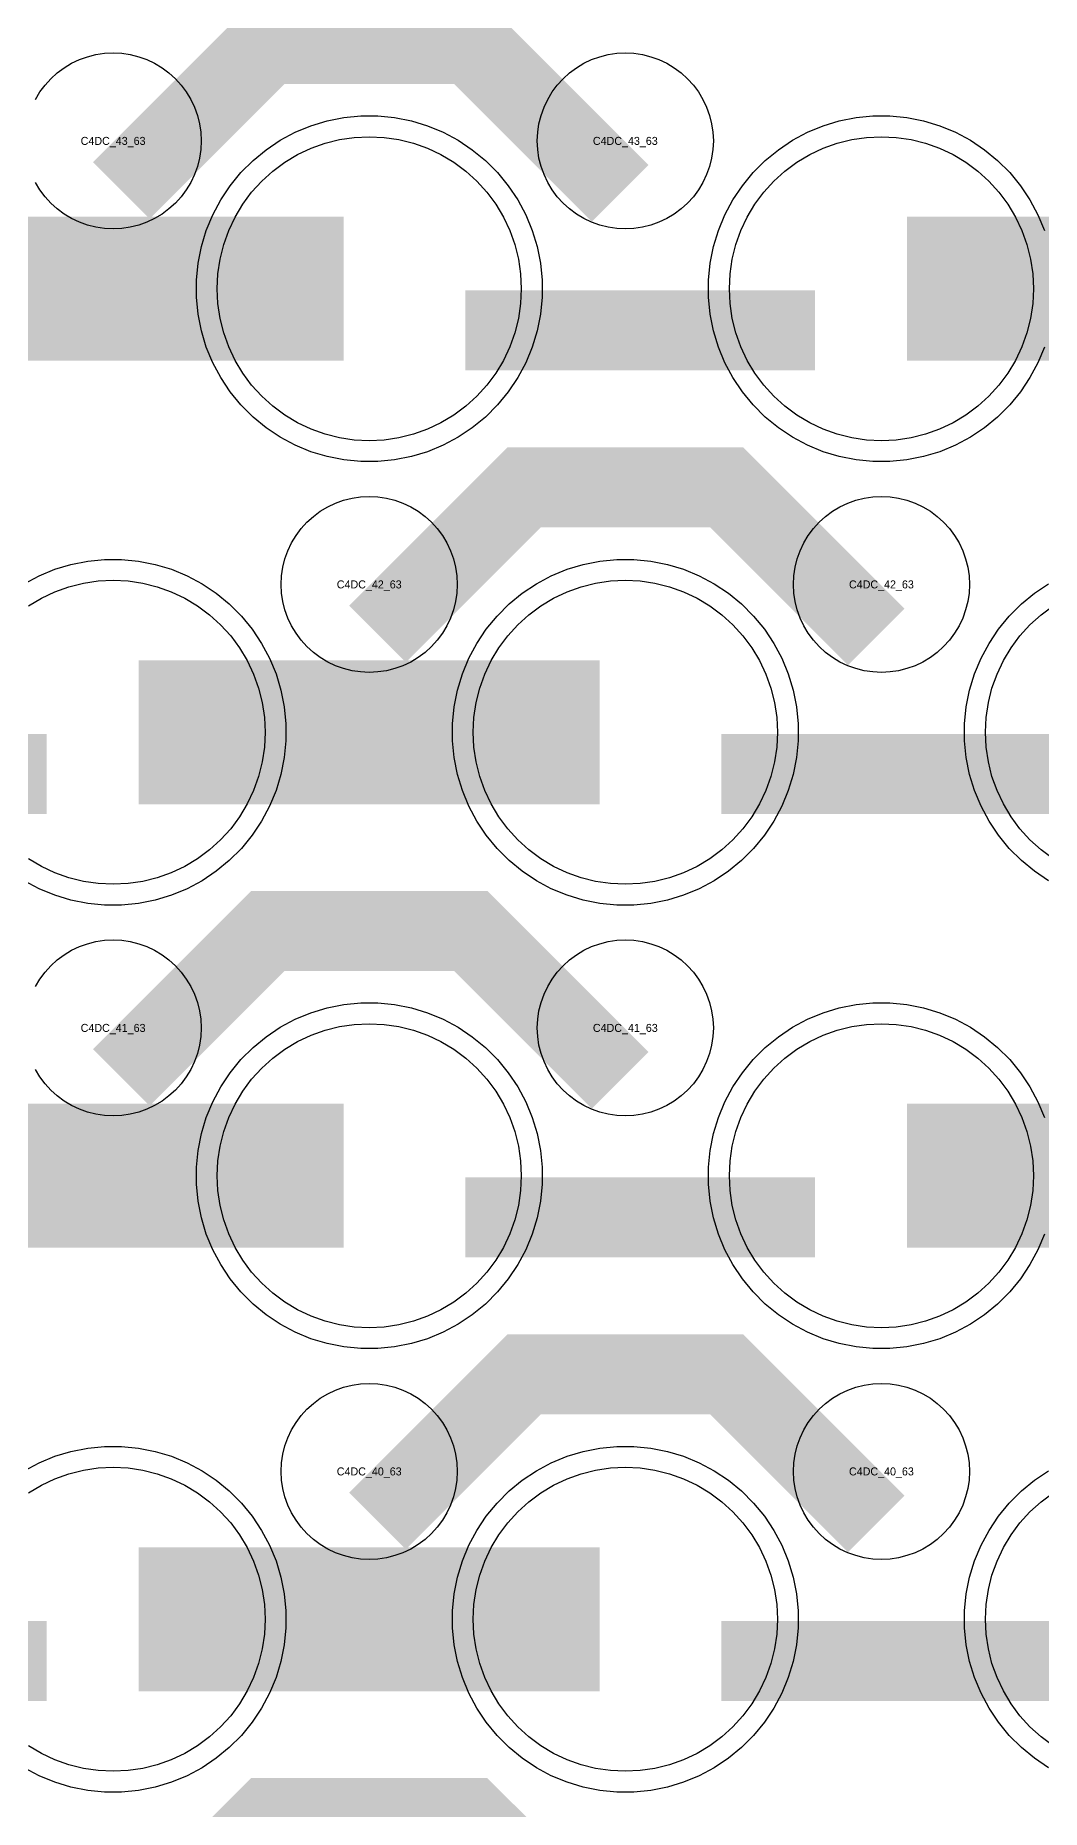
# Model space of a CAD drawing. Extents: x -11880 to 11880, y -14992 to 14992.
# Drawn here: x 8136 to 8450, y -9356 to -8802 of the extents above; entities that cross this region are included whole.
import ezdxf
from ezdxf.enums import TextEntityAlignment as Align

# ---------------------------------------------------------------- set-up
doc = ezdxf.new("R2010")
doc.units = 0
doc.header["$MEASUREMENT"] = 0
for name, color, linetype in [('GDS_775_DT_237', 138, 'CONTINUOUS'), ('RDL1_FS', 34, 'CONTINUOUS'), ('RDL_BS', 160, 'CONTINUOUS')]:
    doc.layers.add(name, color=color, linetype=linetype)

msp = doc.modelspace()

# ---------------------------------------------------------------- linework, layer by layer
at = {"layer": 'RDL1_FS'}
for points in [[(8240, -8928.819), (8235.343, -8928.59), (8230.732, -8927.906), (8226.209, -8926.774), (8221.819, -8925.202), (8217.605, -8923.21), (8213.605, -8920.812), (8209.86, -8918.034), (8206.406, -8914.904), (8203.276, -8911.45), (8200.498, -8907.705), (8198.1, -8903.705), (8196.108, -8899.491), (8194.536, -8895.101), (8193.404, -8890.578), (8192.72, -8885.967), (8192.491, -8881.31), (8192.72, -8876.653), (8193.404, -8872.042), (8194.536, -8867.519), (8196.108, -8863.129), (8198.1, -8858.915), (8200.498, -8854.915), (8203.276, -8851.17), (8206.406, -8847.716), (8209.86, -8844.586), (8213.605, -8841.808), (8217.605, -8839.41), (8221.819, -8837.418), (8226.209, -8835.846), (8230.732, -8834.714), (8235.343, -8834.03), (8240, -8833.801), (8244.657, -8834.03), (8249.268, -8834.714), (8253.791, -8835.846), (8258.181, -8837.418), (8262.395, -8839.41), (8266.395, -8841.808), (8270.14, -8844.586), (8273.594, -8847.716), (8276.724, -8851.17), (8279.502, -8854.915), (8281.9, -8858.915), (8283.892, -8863.129), (8285.464, -8867.519), (8286.596, -8872.042), (8287.28, -8876.653), (8287.509, -8881.31), (8287.28, -8885.967), (8286.596, -8890.578), (8285.464, -8895.101), (8283.892, -8899.491), (8281.9, -8903.705), (8279.502, -8907.705), (8276.724, -8911.45), (8273.594, -8914.904), (8270.14, -8918.034), (8266.395, -8920.812), (8262.395, -8923.21), (8258.181, -8925.202), (8253.791, -8926.774), (8249.268, -8927.906), (8244.657, -8928.59)], [(8400, -8928.819), (8395.343, -8928.59), (8390.732, -8927.906), (8386.209, -8926.774), (8381.819, -8925.202), (8377.605, -8923.21), (8373.605, -8920.812), (8369.86, -8918.034), (8366.406, -8914.904), (8363.276, -8911.45), (8360.498, -8907.705), (8358.1, -8903.705), (8356.108, -8899.491), (8354.536, -8895.101), (8353.404, -8890.578), (8352.72, -8885.967), (8352.491, -8881.31), (8352.72, -8876.653), (8353.404, -8872.042), (8354.536, -8867.519), (8356.108, -8863.129), (8358.1, -8858.915), (8360.498, -8854.915), (8363.276, -8851.17), (8366.406, -8847.716), (8369.86, -8844.586), (8373.605, -8841.808), (8377.605, -8839.41), (8381.819, -8837.418), (8386.209, -8835.846), (8390.732, -8834.714), (8395.343, -8834.03), (8400, -8833.801), (8404.657, -8834.03), (8409.268, -8834.714), (8413.791, -8835.846), (8418.181, -8837.418), (8422.395, -8839.41), (8426.395, -8841.808), (8430.14, -8844.586), (8433.594, -8847.716), (8436.724, -8851.17), (8439.502, -8854.915), (8441.9, -8858.915), (8443.892, -8863.129), (8445.464, -8867.519), (8446.596, -8872.042), (8447.28, -8876.653), (8447.509, -8881.31), (8447.28, -8885.967), (8446.596, -8890.578), (8445.464, -8895.101), (8443.892, -8899.491), (8441.9, -8903.705), (8439.502, -8907.705), (8436.724, -8911.45), (8433.594, -8914.904), (8430.14, -8918.034), (8426.395, -8920.812), (8422.395, -8923.21), (8418.181, -8925.202), (8413.791, -8926.774), (8409.268, -8927.906), (8404.657, -8928.59)], [(8320, -9344.509), (8315.343, -9344.28), (8310.732, -9343.596), (8306.209, -9342.464), (8301.819, -9340.892), (8297.605, -9338.9), (8293.605, -9336.502), (8289.86, -9333.724), (8286.406, -9330.594), (8283.276, -9327.14), (8280.498, -9323.395), (8278.1, -9319.395), (8276.108, -9315.181), (8274.536, -9310.791), (8273.404, -9306.268), (8272.72, -9301.657), (8272.491, -9297), (8272.72, -9292.343), (8273.404, -9287.732), (8274.536, -9283.209), (8276.108, -9278.819), (8278.1, -9274.605), (8280.498, -9270.605), (8283.276, -9266.86), (8286.406, -9263.406), (8289.86, -9260.276), (8293.605, -9257.498), (8297.605, -9255.1), (8301.819, -9253.108), (8306.209, -9251.536), (8310.732, -9250.404), (8315.343, -9249.72), (8320, -9249.491), (8324.657, -9249.72), (8329.268, -9250.404), (8333.791, -9251.536), (8338.181, -9253.108), (8342.395, -9255.1), (8346.395, -9257.498), (8350.14, -9260.276), (8353.594, -9263.406), (8356.724, -9266.86), (8359.502, -9270.605), (8361.9, -9274.605), (8363.892, -9278.819), (8365.464, -9283.209), (8366.596, -9287.732), (8367.28, -9292.343), (8367.509, -9297), (8367.28, -9301.657), (8366.596, -9306.268), (8365.464, -9310.791), (8363.892, -9315.181), (8361.9, -9319.395), (8359.502, -9323.395), (8356.724, -9327.14), (8353.594, -9330.594), (8350.14, -9333.724), (8346.395, -9336.502), (8342.395, -9338.9), (8338.181, -9340.892), (8333.791, -9342.464), (8329.268, -9343.596), (8324.657, -9344.28)]]:
    msp.add_lwpolyline(points, close=True, dxfattribs=at)
for points in [[(8088.002, -8881.31, 45, 45, 0), (8160.002, -8881.31, 45, 45, 0)], [(8160.002, -8881.31, 45, 45, 0), (8232.002, -8881.31, 45, 45, 0)], [(8408.002, -8881.31, 45, 45, 0), (8480.002, -8881.31, 45, 45, 0)], [(8168.002, -9297, 45, 45, 0), (8240.002, -9297, 45, 45, 0)], [(8240.002, -9297, 45, 45, 0), (8312.002, -9297, 45, 45, 0)]]:
    msp.add_lwpolyline(points, format="xyseb", dxfattribs=at)
at = {"layer": 'RDL1_FS', "color": 241, "true_color": 0xf7abae}
for points in [[(8133.605, -8980.373), (8137.605, -8977.975), (8141.819, -8975.983), (8146.209, -8974.411), (8150.732, -8973.279), (8155.343, -8972.595), (8160, -8972.366), (8164.657, -8972.595), (8169.268, -8973.279), (8173.791, -8974.411), (8178.181, -8975.983), (8182.395, -8977.975), (8186.395, -8980.373), (8190.14, -8983.151), (8193.594, -8986.281), (8196.724, -8989.735), (8199.502, -8993.48), (8201.9, -8997.48), (8203.892, -9001.694), (8205.464, -9006.084), (8206.596, -9010.607), (8207.28, -9015.218), (8207.509, -9019.875), (8207.28, -9024.532), (8206.596, -9029.143), (8205.464, -9033.666), (8203.892, -9038.056), (8201.9, -9042.27), (8199.502, -9046.27), (8196.724, -9050.015), (8193.594, -9053.469), (8190.14, -9056.599), (8186.395, -9059.377), (8182.395, -9061.775), (8178.181, -9063.767), (8173.791, -9065.339), (8169.268, -9066.471), (8164.657, -9067.155), (8160, -9067.384), (8155.343, -9067.155), (8150.732, -9066.471), (8146.209, -9065.339), (8141.819, -9063.767), (8137.605, -9061.775), (8133.605, -9059.377)], [(8453.605, -9059.377), (8449.86, -9056.599), (8446.406, -9053.469), (8443.276, -9050.015), (8440.498, -9046.27), (8438.1, -9042.27), (8436.108, -9038.056), (8434.536, -9033.666), (8433.404, -9029.143), (8432.72, -9024.532), (8432.491, -9019.875), (8432.72, -9015.218), (8433.404, -9010.607), (8434.536, -9006.084), (8436.108, -9001.694), (8438.1, -8997.48), (8440.498, -8993.48), (8443.276, -8989.735), (8446.406, -8986.281), (8449.86, -8983.151), (8453.605, -8980.373)]]:
    msp.add_lwpolyline(points, dxfattribs=at)
for points in [[(8320, -9067.384), (8315.343, -9067.155), (8310.732, -9066.471), (8306.209, -9065.339), (8301.819, -9063.767), (8297.605, -9061.775), (8293.605, -9059.377), (8289.86, -9056.599), (8286.406, -9053.469), (8283.276, -9050.015), (8280.498, -9046.27), (8278.1, -9042.27), (8276.108, -9038.056), (8274.536, -9033.666), (8273.404, -9029.143), (8272.72, -9024.532), (8272.491, -9019.875), (8272.72, -9015.218), (8273.404, -9010.607), (8274.536, -9006.084), (8276.108, -9001.694), (8278.1, -8997.48), (8280.498, -8993.48), (8283.276, -8989.735), (8286.406, -8986.281), (8289.86, -8983.151), (8293.605, -8980.373), (8297.605, -8977.975), (8301.819, -8975.983), (8306.209, -8974.411), (8310.732, -8973.279), (8315.343, -8972.595), (8320, -8972.366), (8324.657, -8972.595), (8329.268, -8973.279), (8333.791, -8974.411), (8338.181, -8975.983), (8342.395, -8977.975), (8346.395, -8980.373), (8350.14, -8983.151), (8353.594, -8986.281), (8356.724, -8989.735), (8359.502, -8993.48), (8361.9, -8997.48), (8363.892, -9001.694), (8365.464, -9006.084), (8366.596, -9010.607), (8367.28, -9015.218), (8367.509, -9019.875), (8367.28, -9024.532), (8366.596, -9029.143), (8365.464, -9033.666), (8363.892, -9038.056), (8361.9, -9042.27), (8359.502, -9046.27), (8356.724, -9050.015), (8353.594, -9053.469), (8350.14, -9056.599), (8346.395, -9059.377), (8342.395, -9061.775), (8338.181, -9063.767), (8333.791, -9065.339), (8329.268, -9066.471), (8324.657, -9067.155)], [(8240, -9205.944), (8235.343, -9205.715), (8230.732, -9205.031), (8226.209, -9203.899), (8221.819, -9202.327), (8217.605, -9200.335), (8213.605, -9197.937), (8209.86, -9195.159), (8206.406, -9192.029), (8203.276, -9188.575), (8200.498, -9184.83), (8198.1, -9180.83), (8196.108, -9176.616), (8194.536, -9172.226), (8193.404, -9167.703), (8192.72, -9163.092), (8192.491, -9158.435), (8192.72, -9153.778), (8193.404, -9149.167), (8194.536, -9144.644), (8196.108, -9140.254), (8198.1, -9136.04), (8200.498, -9132.04), (8203.276, -9128.295), (8206.406, -9124.841), (8209.86, -9121.711), (8213.605, -9118.933), (8217.605, -9116.535), (8221.819, -9114.543), (8226.209, -9112.971), (8230.732, -9111.839), (8235.343, -9111.155), (8240, -9110.926), (8244.657, -9111.155), (8249.268, -9111.839), (8253.791, -9112.971), (8258.181, -9114.543), (8262.395, -9116.535), (8266.395, -9118.933), (8270.14, -9121.711), (8273.594, -9124.841), (8276.724, -9128.295), (8279.502, -9132.04), (8281.9, -9136.04), (8283.892, -9140.254), (8285.464, -9144.644), (8286.596, -9149.167), (8287.28, -9153.778), (8287.509, -9158.435), (8287.28, -9163.092), (8286.596, -9167.703), (8285.464, -9172.226), (8283.892, -9176.616), (8281.9, -9180.83), (8279.502, -9184.83), (8276.724, -9188.575), (8273.594, -9192.029), (8270.14, -9195.159), (8266.395, -9197.937), (8262.395, -9200.335), (8258.181, -9202.327), (8253.791, -9203.899), (8249.268, -9205.031), (8244.657, -9205.715)], [(8400, -9205.944), (8395.343, -9205.715), (8390.732, -9205.031), (8386.209, -9203.899), (8381.819, -9202.327), (8377.605, -9200.335), (8373.605, -9197.937), (8369.86, -9195.159), (8366.406, -9192.029), (8363.276, -9188.575), (8360.498, -9184.83), (8358.1, -9180.83), (8356.108, -9176.616), (8354.536, -9172.226), (8353.404, -9167.703), (8352.72, -9163.092), (8352.491, -9158.435), (8352.72, -9153.778), (8353.404, -9149.167), (8354.536, -9144.644), (8356.108, -9140.254), (8358.1, -9136.04), (8360.498, -9132.04), (8363.276, -9128.295), (8366.406, -9124.841), (8369.86, -9121.711), (8373.605, -9118.933), (8377.605, -9116.535), (8381.819, -9114.543), (8386.209, -9112.971), (8390.732, -9111.839), (8395.343, -9111.155), (8400, -9110.926), (8404.657, -9111.155), (8409.268, -9111.839), (8413.791, -9112.971), (8418.181, -9114.543), (8422.395, -9116.535), (8426.395, -9118.933), (8430.14, -9121.711), (8433.594, -9124.841), (8436.724, -9128.295), (8439.502, -9132.04), (8441.9, -9136.04), (8443.892, -9140.254), (8445.464, -9144.644), (8446.596, -9149.167), (8447.28, -9153.778), (8447.509, -9158.435), (8447.28, -9163.092), (8446.596, -9167.703), (8445.464, -9172.226), (8443.892, -9176.616), (8441.9, -9180.83), (8439.502, -9184.83), (8436.724, -9188.575), (8433.594, -9192.029), (8430.14, -9195.159), (8426.395, -9197.937), (8422.395, -9200.335), (8418.181, -9202.327), (8413.791, -9203.899), (8409.268, -9205.031), (8404.657, -9205.715)]]:
    msp.add_lwpolyline(points, close=True, dxfattribs=at)
for points in [[(8168.002, -9019.875, 45, 45, 0), (8240.002, -9019.875, 45, 45, 0)], [(8240.002, -9019.875, 45, 45, 0), (8312.002, -9019.875, 45, 45, 0)], [(8088.002, -9158.435, 45, 45, 0), (8160.002, -9158.435, 45, 45, 0)], [(8160.002, -9158.435, 45, 45, 0), (8232.002, -9158.435, 45, 45, 0)], [(8408.002, -9158.435, 45, 45, 0), (8480.002, -9158.435, 45, 45, 0)]]:
    msp.add_lwpolyline(points, format="xyseb", dxfattribs=at)
at = {"layer": 'RDL1_FS'}
for points in [[(8133.605, -9257.498), (8137.605, -9255.1), (8141.819, -9253.108), (8146.209, -9251.536), (8150.732, -9250.404), (8155.343, -9249.72), (8160, -9249.491), (8164.657, -9249.72), (8169.268, -9250.404), (8173.791, -9251.536), (8178.181, -9253.108), (8182.395, -9255.1), (8186.395, -9257.498), (8190.14, -9260.276), (8193.594, -9263.406), (8196.724, -9266.86), (8199.502, -9270.605), (8201.9, -9274.605), (8203.892, -9278.819), (8205.464, -9283.209), (8206.596, -9287.732), (8207.28, -9292.343), (8207.509, -9297), (8207.28, -9301.657), (8206.596, -9306.268), (8205.464, -9310.791), (8203.892, -9315.181), (8201.9, -9319.395), (8199.502, -9323.395), (8196.724, -9327.14), (8193.594, -9330.594), (8190.14, -9333.724), (8186.395, -9336.502), (8182.395, -9338.9), (8178.181, -9340.892), (8173.791, -9342.464), (8169.268, -9343.596), (8164.657, -9344.28), (8160, -9344.509), (8155.343, -9344.28), (8150.732, -9343.596), (8146.209, -9342.464), (8141.819, -9340.892), (8137.605, -9338.9), (8133.605, -9336.502)], [(8453.605, -9336.502), (8449.86, -9333.724), (8446.406, -9330.594), (8443.276, -9327.14), (8440.498, -9323.395), (8438.1, -9319.395), (8436.108, -9315.181), (8434.536, -9310.791), (8433.404, -9306.268), (8432.72, -9301.657), (8432.491, -9297), (8432.72, -9292.343), (8433.404, -9287.732), (8434.536, -9283.209), (8436.108, -9278.819), (8438.1, -9274.605), (8440.498, -9270.605), (8443.276, -9266.86), (8446.406, -9263.406), (8449.86, -9260.276), (8453.605, -9257.498)]]:
    msp.add_lwpolyline(points, dxfattribs=at)
at = {"layer": 'RDL_BS'}
for points in [[(8162.562, -8850.624, 25, 25, 0), (8208.377, -8804.809, 25, 25, 0), (8241.93, -8804.809, 25, 25, 0)], [(8318.401, -8851.523, 25, 25, 0), (8271.687, -8804.809, 25, 25, 0), (8241.929, -8804.809, 25, 25, 0)], [(8270.016, -8894.323, 25, 25, 0), (8379.281, -8894.323, 25, 25, 0)], [(8242.562, -8989.189, 25, 25, 0), (8288.377, -8943.374, 25, 25, 0), (8321.93, -8943.374, 25, 25, 0)], [(8398.401, -8990.088, 25, 25, 0), (8351.687, -8943.374, 25, 25, 0), (8321.929, -8943.374, 25, 25, 0)], [(8162.562, -9127.749, 25, 25, 0), (8208.377, -9081.934, 25, 25, 0), (8241.93, -9081.934, 25, 25, 0)], [(8318.401, -9128.648, 25, 25, 0), (8271.687, -9081.934, 25, 25, 0), (8241.929, -9081.934, 25, 25, 0)], [(8242.562, -9266.314, 25, 25, 0), (8288.377, -9220.499, 25, 25, 0), (8321.93, -9220.499, 25, 25, 0)], [(8398.401, -9267.213, 25, 25, 0), (8351.687, -9220.499, 25, 25, 0), (8321.929, -9220.499, 25, 25, 0)], [(8030.016, -9310.013, 25, 25, 0), (8139.281, -9310.013, 25, 25, 0)], [(8350.016, -9310.013, 25, 25, 0), (8459.281, -9310.013, 25, 25, 0)], [(8162.562, -9404.879, 25, 25, 0), (8208.377, -9359.064, 25, 25, 0), (8241.93, -9359.064, 25, 25, 0)], [(8318.401, -9405.778, 25, 25, 0), (8271.687, -9359.064, 25, 25, 0), (8241.929, -9359.064, 25, 25, 0)]]:
    msp.add_lwpolyline(points, format="xyseb", dxfattribs=at)
for points in [[(8135.75, -8822.166), (8137.143, -8819.842), (8138.746, -8817.679), (8140.558, -8815.68), (8142.557, -8813.868), (8144.72, -8812.265), (8147.044, -8810.872), (8149.481, -8809.72), (8152.016, -8808.813), (8154.635, -8808.156), (8157.307, -8807.76), (8160, -8807.628), (8162.693, -8807.76), (8165.365, -8808.156), (8167.984, -8808.813), (8170.519, -8809.72), (8172.956, -8810.872), (8175.28, -8812.265), (8177.443, -8813.868), (8179.442, -8815.68), (8181.254, -8817.679), (8182.857, -8819.842), (8184.25, -8822.166), (8185.402, -8824.603), (8186.309, -8827.138), (8186.966, -8829.757), (8187.362, -8832.429), (8187.494, -8835.122), (8187.362, -8837.815), (8186.966, -8840.487), (8186.309, -8843.106), (8185.402, -8845.641), (8184.25, -8848.078), (8182.857, -8850.402), (8181.254, -8852.565), (8179.442, -8854.564), (8177.443, -8856.376), (8175.28, -8857.979), (8172.956, -8859.372), (8170.519, -8860.524), (8167.984, -8861.431), (8165.365, -8862.088), (8162.693, -8862.484), (8160, -8862.616), (8157.307, -8862.484), (8154.635, -8862.088), (8152.016, -8861.431), (8149.481, -8860.524), (8147.044, -8859.372), (8144.72, -8857.979), (8142.557, -8856.376), (8140.558, -8854.564), (8138.746, -8852.565), (8137.143, -8850.402), (8135.75, -8848.078)], [(8450.906, -8899.515), (8448.875, -8904.425), (8446.383, -8909.087), (8443.436, -8913.501), (8440.074, -8917.602), (8436.292, -8921.384), (8432.191, -8924.746), (8427.777, -8927.693), (8423.115, -8930.185), (8418.205, -8932.216), (8413.165, -8933.747), (8407.938, -8934.793), (8402.644, -8935.31), (8397.356, -8935.31), (8392.062, -8934.793), (8386.835, -8933.747), (8381.795, -8932.216), (8376.885, -8930.185), (8372.223, -8927.693), (8367.809, -8924.746), (8363.708, -8921.384), (8359.926, -8917.602), (8356.564, -8913.501), (8353.617, -8909.087), (8351.125, -8904.425), (8349.094, -8899.515), (8347.563, -8894.475), (8346.517, -8889.248), (8346, -8883.954), (8346, -8878.666), (8346.517, -8873.372), (8347.563, -8868.145), (8349.094, -8863.105), (8351.125, -8858.195), (8353.617, -8853.533), (8356.564, -8849.119), (8359.926, -8845.018), (8363.708, -8841.236), (8367.809, -8837.874), (8372.223, -8834.927), (8376.885, -8832.435), (8381.795, -8830.404), (8386.835, -8828.873), (8392.062, -8827.827), (8397.356, -8827.31), (8402.644, -8827.31), (8407.938, -8827.827), (8413.165, -8828.873), (8418.205, -8830.404), (8423.115, -8832.435), (8427.777, -8834.927), (8432.191, -8837.874), (8436.292, -8841.236), (8440.074, -8845.018), (8443.436, -8849.119), (8446.383, -8853.533), (8448.875, -8858.195), (8450.906, -8863.105)], [(8135.75, -9099.291), (8137.143, -9096.967), (8138.746, -9094.804), (8140.558, -9092.805), (8142.557, -9090.993), (8144.72, -9089.39), (8147.044, -9087.997), (8149.481, -9086.845), (8152.016, -9085.938), (8154.635, -9085.281), (8157.307, -9084.885), (8160, -9084.753), (8162.693, -9084.885), (8165.365, -9085.281), (8167.984, -9085.938), (8170.519, -9086.845), (8172.956, -9087.997), (8175.28, -9089.39), (8177.443, -9090.993), (8179.442, -9092.805), (8181.254, -9094.804), (8182.857, -9096.967), (8184.25, -9099.291), (8185.402, -9101.728), (8186.309, -9104.263), (8186.966, -9106.882), (8187.362, -9109.554), (8187.494, -9112.247), (8187.362, -9114.94), (8186.966, -9117.612), (8186.309, -9120.231), (8185.402, -9122.766), (8184.25, -9125.203), (8182.857, -9127.527), (8181.254, -9129.69), (8179.442, -9131.689), (8177.443, -9133.501), (8175.28, -9135.104), (8172.956, -9136.497), (8170.519, -9137.649), (8167.984, -9138.556), (8165.365, -9139.213), (8162.693, -9139.609), (8160, -9139.741), (8157.307, -9139.609), (8154.635, -9139.213), (8152.016, -9138.556), (8149.481, -9137.649), (8147.044, -9136.497), (8144.72, -9135.104), (8142.557, -9133.501), (8140.558, -9131.689), (8138.746, -9129.69), (8137.143, -9127.527), (8135.75, -9125.203)], [(8132.223, -9250.617), (8136.885, -9248.125), (8141.795, -9246.094), (8146.835, -9244.563), (8152.062, -9243.517), (8157.356, -9243), (8162.644, -9243), (8167.938, -9243.517), (8173.165, -9244.563), (8178.205, -9246.094), (8183.115, -9248.125), (8187.777, -9250.617), (8192.191, -9253.564), (8196.292, -9256.926), (8200.074, -9260.708), (8203.436, -9264.809), (8206.383, -9269.223), (8208.875, -9273.885), (8210.906, -9278.795), (8212.437, -9283.835), (8213.483, -9289.062), (8214, -9294.356), (8214, -9299.644), (8213.483, -9304.938), (8212.437, -9310.165), (8210.906, -9315.205), (8208.875, -9320.115), (8206.383, -9324.777), (8203.436, -9329.191), (8200.074, -9333.292), (8196.292, -9337.074), (8192.191, -9340.436), (8187.777, -9343.383), (8183.115, -9345.875), (8178.205, -9347.906), (8173.165, -9349.437), (8167.938, -9350.483), (8162.644, -9351), (8157.356, -9351), (8152.062, -9350.483), (8146.835, -9349.437), (8141.795, -9347.906), (8136.885, -9345.875), (8132.223, -9343.383)], [(8452.223, -9343.383), (8447.809, -9340.436), (8443.708, -9337.074), (8439.926, -9333.292), (8436.564, -9329.191), (8433.617, -9324.777), (8431.125, -9320.115), (8429.094, -9315.205), (8427.563, -9310.165), (8426.517, -9304.938), (8426, -9299.644), (8426, -9294.356), (8426.517, -9289.062), (8427.563, -9283.835), (8429.094, -9278.795), (8431.125, -9273.885), (8433.617, -9269.223), (8436.564, -9264.809), (8439.926, -9260.708), (8443.708, -9256.926), (8447.809, -9253.564), (8452.223, -9250.617)]]:
    msp.add_lwpolyline(points, dxfattribs=at)
for points in [[(8320, -8862.616), (8317.307, -8862.484), (8314.635, -8862.088), (8312.016, -8861.431), (8309.481, -8860.524), (8307.044, -8859.372), (8304.72, -8857.979), (8302.557, -8856.376), (8300.558, -8854.564), (8298.746, -8852.565), (8297.143, -8850.402), (8295.75, -8848.078), (8294.598, -8845.641), (8293.691, -8843.106), (8293.034, -8840.487), (8292.638, -8837.815), (8292.506, -8835.122), (8292.638, -8832.429), (8293.034, -8829.757), (8293.691, -8827.138), (8294.598, -8824.603), (8295.75, -8822.166), (8297.143, -8819.842), (8298.746, -8817.679), (8300.558, -8815.68), (8302.557, -8813.868), (8304.72, -8812.265), (8307.044, -8810.872), (8309.481, -8809.72), (8312.016, -8808.813), (8314.635, -8808.156), (8317.307, -8807.76), (8320, -8807.628), (8322.693, -8807.76), (8325.365, -8808.156), (8327.984, -8808.813), (8330.519, -8809.72), (8332.956, -8810.872), (8335.28, -8812.265), (8337.443, -8813.868), (8339.442, -8815.68), (8341.254, -8817.679), (8342.857, -8819.842), (8344.25, -8822.166), (8345.402, -8824.603), (8346.309, -8827.138), (8346.966, -8829.757), (8347.362, -8832.429), (8347.494, -8835.122), (8347.362, -8837.815), (8346.966, -8840.487), (8346.309, -8843.106), (8345.402, -8845.641), (8344.25, -8848.078), (8342.857, -8850.402), (8341.254, -8852.565), (8339.442, -8854.564), (8337.443, -8856.376), (8335.28, -8857.979), (8332.956, -8859.372), (8330.519, -8860.524), (8327.984, -8861.431), (8325.365, -8862.088), (8322.693, -8862.484)], [(8237.356, -8935.31), (8232.062, -8934.793), (8226.835, -8933.747), (8221.795, -8932.216), (8216.885, -8930.185), (8212.223, -8927.693), (8207.809, -8924.746), (8203.708, -8921.384), (8199.926, -8917.602), (8196.564, -8913.501), (8193.617, -8909.087), (8191.125, -8904.425), (8189.094, -8899.515), (8187.563, -8894.475), (8186.517, -8889.248), (8186, -8883.954), (8186, -8878.666), (8186.517, -8873.372), (8187.563, -8868.145), (8189.094, -8863.105), (8191.125, -8858.195), (8193.617, -8853.533), (8196.564, -8849.119), (8199.926, -8845.018), (8203.708, -8841.236), (8207.809, -8837.874), (8212.223, -8834.927), (8216.885, -8832.435), (8221.795, -8830.404), (8226.835, -8828.873), (8232.062, -8827.827), (8237.356, -8827.31), (8242.644, -8827.31), (8247.938, -8827.827), (8253.165, -8828.873), (8258.205, -8830.404), (8263.115, -8832.435), (8267.777, -8834.927), (8272.191, -8837.874), (8276.292, -8841.236), (8280.074, -8845.018), (8283.436, -8849.119), (8286.383, -8853.533), (8288.875, -8858.195), (8290.906, -8863.105), (8292.437, -8868.145), (8293.483, -8873.372), (8294, -8878.666), (8294, -8883.954), (8293.483, -8889.248), (8292.437, -8894.475), (8290.906, -8899.515), (8288.875, -8904.425), (8286.383, -8909.087), (8283.436, -8913.501), (8280.074, -8917.602), (8276.292, -8921.384), (8272.191, -8924.746), (8267.777, -8927.693), (8263.115, -8930.185), (8258.205, -8932.216), (8253.165, -8933.747), (8247.938, -8934.793), (8242.644, -8935.31)], [(8240, -9001.181), (8237.307, -9001.049), (8234.635, -9000.653), (8232.016, -8999.996), (8229.481, -8999.089), (8227.044, -8997.937), (8224.72, -8996.544), (8222.557, -8994.941), (8220.558, -8993.129), (8218.746, -8991.13), (8217.143, -8988.967), (8215.75, -8986.643), (8214.598, -8984.206), (8213.691, -8981.671), (8213.034, -8979.052), (8212.638, -8976.38), (8212.506, -8973.687), (8212.638, -8970.994), (8213.034, -8968.322), (8213.691, -8965.703), (8214.598, -8963.168), (8215.75, -8960.731), (8217.143, -8958.407), (8218.746, -8956.244), (8220.558, -8954.245), (8222.557, -8952.433), (8224.72, -8950.83), (8227.044, -8949.437), (8229.481, -8948.285), (8232.016, -8947.378), (8234.635, -8946.721), (8237.307, -8946.325), (8240, -8946.193), (8242.693, -8946.325), (8245.365, -8946.721), (8247.984, -8947.378), (8250.519, -8948.285), (8252.956, -8949.437), (8255.28, -8950.83), (8257.443, -8952.433), (8259.442, -8954.245), (8261.254, -8956.244), (8262.857, -8958.407), (8264.25, -8960.731), (8265.402, -8963.168), (8266.309, -8965.703), (8266.966, -8968.322), (8267.362, -8970.994), (8267.494, -8973.687), (8267.362, -8976.38), (8266.966, -8979.052), (8266.309, -8981.671), (8265.402, -8984.206), (8264.25, -8986.643), (8262.857, -8988.967), (8261.254, -8991.13), (8259.442, -8993.129), (8257.443, -8994.941), (8255.28, -8996.544), (8252.956, -8997.937), (8250.519, -8999.089), (8247.984, -8999.996), (8245.365, -9000.653), (8242.693, -9001.049)], [(8400, -9001.181), (8397.307, -9001.049), (8394.635, -9000.653), (8392.016, -8999.996), (8389.481, -8999.089), (8387.044, -8997.937), (8384.72, -8996.544), (8382.557, -8994.941), (8380.558, -8993.129), (8378.746, -8991.13), (8377.143, -8988.967), (8375.75, -8986.643), (8374.598, -8984.206), (8373.691, -8981.671), (8373.034, -8979.052), (8372.638, -8976.38), (8372.506, -8973.687), (8372.638, -8970.994), (8373.034, -8968.322), (8373.691, -8965.703), (8374.598, -8963.168), (8375.75, -8960.731), (8377.143, -8958.407), (8378.746, -8956.244), (8380.558, -8954.245), (8382.557, -8952.433), (8384.72, -8950.83), (8387.044, -8949.437), (8389.481, -8948.285), (8392.016, -8947.378), (8394.635, -8946.721), (8397.307, -8946.325), (8400, -8946.193), (8402.693, -8946.325), (8405.365, -8946.721), (8407.984, -8947.378), (8410.519, -8948.285), (8412.956, -8949.437), (8415.28, -8950.83), (8417.443, -8952.433), (8419.442, -8954.245), (8421.254, -8956.244), (8422.857, -8958.407), (8424.25, -8960.731), (8425.402, -8963.168), (8426.309, -8965.703), (8426.966, -8968.322), (8427.362, -8970.994), (8427.494, -8973.687), (8427.362, -8976.38), (8426.966, -8979.052), (8426.309, -8981.671), (8425.402, -8984.206), (8424.25, -8986.643), (8422.857, -8988.967), (8421.254, -8991.13), (8419.442, -8993.129), (8417.443, -8994.941), (8415.28, -8996.544), (8412.956, -8997.937), (8410.519, -8999.089), (8407.984, -8999.996), (8405.365, -9000.653), (8402.693, -9001.049)], [(8320, -9139.741), (8317.307, -9139.609), (8314.635, -9139.213), (8312.016, -9138.556), (8309.481, -9137.649), (8307.044, -9136.497), (8304.72, -9135.104), (8302.557, -9133.501), (8300.558, -9131.689), (8298.746, -9129.69), (8297.143, -9127.527), (8295.75, -9125.203), (8294.598, -9122.766), (8293.691, -9120.231), (8293.034, -9117.612), (8292.638, -9114.94), (8292.506, -9112.247), (8292.638, -9109.554), (8293.034, -9106.882), (8293.691, -9104.263), (8294.598, -9101.728), (8295.75, -9099.291), (8297.143, -9096.967), (8298.746, -9094.804), (8300.558, -9092.805), (8302.557, -9090.993), (8304.72, -9089.39), (8307.044, -9087.997), (8309.481, -9086.845), (8312.016, -9085.938), (8314.635, -9085.281), (8317.307, -9084.885), (8320, -9084.753), (8322.693, -9084.885), (8325.365, -9085.281), (8327.984, -9085.938), (8330.519, -9086.845), (8332.956, -9087.997), (8335.28, -9089.39), (8337.443, -9090.993), (8339.442, -9092.805), (8341.254, -9094.804), (8342.857, -9096.967), (8344.25, -9099.291), (8345.402, -9101.728), (8346.309, -9104.263), (8346.966, -9106.882), (8347.362, -9109.554), (8347.494, -9112.247), (8347.362, -9114.94), (8346.966, -9117.612), (8346.309, -9120.231), (8345.402, -9122.766), (8344.25, -9125.203), (8342.857, -9127.527), (8341.254, -9129.69), (8339.442, -9131.689), (8337.443, -9133.501), (8335.28, -9135.104), (8332.956, -9136.497), (8330.519, -9137.649), (8327.984, -9138.556), (8325.365, -9139.213), (8322.693, -9139.609)], [(8240, -9278.306), (8237.307, -9278.174), (8234.635, -9277.778), (8232.016, -9277.121), (8229.481, -9276.214), (8227.044, -9275.062), (8224.72, -9273.669), (8222.557, -9272.066), (8220.558, -9270.254), (8218.746, -9268.255), (8217.143, -9266.092), (8215.75, -9263.768), (8214.598, -9261.331), (8213.691, -9258.796), (8213.034, -9256.177), (8212.638, -9253.505), (8212.506, -9250.812), (8212.638, -9248.119), (8213.034, -9245.447), (8213.691, -9242.828), (8214.598, -9240.293), (8215.75, -9237.856), (8217.143, -9235.532), (8218.746, -9233.369), (8220.558, -9231.37), (8222.557, -9229.558), (8224.72, -9227.955), (8227.044, -9226.562), (8229.481, -9225.41), (8232.016, -9224.503), (8234.635, -9223.846), (8237.307, -9223.45), (8240, -9223.318), (8242.693, -9223.45), (8245.365, -9223.846), (8247.984, -9224.503), (8250.519, -9225.41), (8252.956, -9226.562), (8255.28, -9227.955), (8257.443, -9229.558), (8259.442, -9231.37), (8261.254, -9233.369), (8262.857, -9235.532), (8264.25, -9237.856), (8265.402, -9240.293), (8266.309, -9242.828), (8266.966, -9245.447), (8267.362, -9248.119), (8267.494, -9250.812), (8267.362, -9253.505), (8266.966, -9256.177), (8266.309, -9258.796), (8265.402, -9261.331), (8264.25, -9263.768), (8262.857, -9266.092), (8261.254, -9268.255), (8259.442, -9270.254), (8257.443, -9272.066), (8255.28, -9273.669), (8252.956, -9275.062), (8250.519, -9276.214), (8247.984, -9277.121), (8245.365, -9277.778), (8242.693, -9278.174)], [(8400, -9278.306), (8397.307, -9278.174), (8394.635, -9277.778), (8392.016, -9277.121), (8389.481, -9276.214), (8387.044, -9275.062), (8384.72, -9273.669), (8382.557, -9272.066), (8380.558, -9270.254), (8378.746, -9268.255), (8377.143, -9266.092), (8375.75, -9263.768), (8374.598, -9261.331), (8373.691, -9258.796), (8373.034, -9256.177), (8372.638, -9253.505), (8372.506, -9250.812), (8372.638, -9248.119), (8373.034, -9245.447), (8373.691, -9242.828), (8374.598, -9240.293), (8375.75, -9237.856), (8377.143, -9235.532), (8378.746, -9233.369), (8380.558, -9231.37), (8382.557, -9229.558), (8384.72, -9227.955), (8387.044, -9226.562), (8389.481, -9225.41), (8392.016, -9224.503), (8394.635, -9223.846), (8397.307, -9223.45), (8400, -9223.318), (8402.693, -9223.45), (8405.365, -9223.846), (8407.984, -9224.503), (8410.519, -9225.41), (8412.956, -9226.562), (8415.28, -9227.955), (8417.443, -9229.558), (8419.442, -9231.37), (8421.254, -9233.369), (8422.857, -9235.532), (8424.25, -9237.856), (8425.402, -9240.293), (8426.309, -9242.828), (8426.966, -9245.447), (8427.362, -9248.119), (8427.494, -9250.812), (8427.362, -9253.505), (8426.966, -9256.177), (8426.309, -9258.796), (8425.402, -9261.331), (8424.25, -9263.768), (8422.857, -9266.092), (8421.254, -9268.255), (8419.442, -9270.254), (8417.443, -9272.066), (8415.28, -9273.669), (8412.956, -9275.062), (8410.519, -9276.214), (8407.984, -9277.121), (8405.365, -9277.778), (8402.693, -9278.174)], [(8317.356, -9351), (8312.062, -9350.483), (8306.835, -9349.437), (8301.795, -9347.906), (8296.885, -9345.875), (8292.223, -9343.383), (8287.809, -9340.436), (8283.708, -9337.074), (8279.926, -9333.292), (8276.564, -9329.191), (8273.617, -9324.777), (8271.125, -9320.115), (8269.094, -9315.205), (8267.563, -9310.165), (8266.517, -9304.938), (8266, -9299.644), (8266, -9294.356), (8266.517, -9289.062), (8267.563, -9283.835), (8269.094, -9278.795), (8271.125, -9273.885), (8273.617, -9269.223), (8276.564, -9264.809), (8279.926, -9260.708), (8283.708, -9256.926), (8287.809, -9253.564), (8292.223, -9250.617), (8296.885, -9248.125), (8301.795, -9246.094), (8306.835, -9244.563), (8312.062, -9243.517), (8317.356, -9243), (8322.644, -9243), (8327.938, -9243.517), (8333.165, -9244.563), (8338.205, -9246.094), (8343.115, -9248.125), (8347.777, -9250.617), (8352.191, -9253.564), (8356.292, -9256.926), (8360.074, -9260.708), (8363.436, -9264.809), (8366.383, -9269.223), (8368.875, -9273.885), (8370.906, -9278.795), (8372.437, -9283.835), (8373.483, -9289.062), (8374, -9294.356), (8374, -9299.644), (8373.483, -9304.938), (8372.437, -9310.165), (8370.906, -9315.205), (8368.875, -9320.115), (8366.383, -9324.777), (8363.436, -9329.191), (8360.074, -9333.292), (8356.292, -9337.074), (8352.191, -9340.436), (8347.777, -9343.383), (8343.115, -9345.875), (8338.205, -9347.906), (8333.165, -9349.437), (8327.938, -9350.483), (8322.644, -9351)]]:
    msp.add_lwpolyline(points, close=True, dxfattribs=at)
at = {"layer": 'RDL_BS', "color": 241, "true_color": 0xf7abae}
for points in [[(8132.223, -8973.492), (8136.885, -8971), (8141.795, -8968.969), (8146.835, -8967.438), (8152.062, -8966.392), (8157.356, -8965.875), (8162.644, -8965.875), (8167.938, -8966.392), (8173.165, -8967.438), (8178.205, -8968.969), (8183.115, -8971), (8187.777, -8973.492), (8192.191, -8976.439), (8196.292, -8979.801), (8200.074, -8983.583), (8203.436, -8987.684), (8206.383, -8992.098), (8208.875, -8996.76), (8210.906, -9001.67), (8212.437, -9006.71), (8213.483, -9011.937), (8214, -9017.231), (8214, -9022.519), (8213.483, -9027.813), (8212.437, -9033.04), (8210.906, -9038.08), (8208.875, -9042.99), (8206.383, -9047.652), (8203.436, -9052.066), (8200.074, -9056.167), (8196.292, -9059.949), (8192.191, -9063.311), (8187.777, -9066.258), (8183.115, -9068.75), (8178.205, -9070.781), (8173.165, -9072.312), (8167.938, -9073.358), (8162.644, -9073.875), (8157.356, -9073.875), (8152.062, -9073.358), (8146.835, -9072.312), (8141.795, -9070.781), (8136.885, -9068.75), (8132.223, -9066.258)], [(8452.223, -9066.258), (8447.809, -9063.311), (8443.708, -9059.949), (8439.926, -9056.167), (8436.564, -9052.066), (8433.617, -9047.652), (8431.125, -9042.99), (8429.094, -9038.08), (8427.563, -9033.04), (8426.517, -9027.813), (8426, -9022.519), (8426, -9017.231), (8426.517, -9011.937), (8427.563, -9006.71), (8429.094, -9001.67), (8431.125, -8996.76), (8433.617, -8992.098), (8436.564, -8987.684), (8439.926, -8983.583), (8443.708, -8979.801), (8447.809, -8976.439), (8452.223, -8973.492)], [(8450.906, -9176.64), (8448.875, -9181.55), (8446.383, -9186.212), (8443.436, -9190.626), (8440.074, -9194.727), (8436.292, -9198.509), (8432.191, -9201.871), (8427.777, -9204.818), (8423.115, -9207.31), (8418.205, -9209.341), (8413.165, -9210.872), (8407.938, -9211.918), (8402.644, -9212.435), (8397.356, -9212.435), (8392.062, -9211.918), (8386.835, -9210.872), (8381.795, -9209.341), (8376.885, -9207.31), (8372.223, -9204.818), (8367.809, -9201.871), (8363.708, -9198.509), (8359.926, -9194.727), (8356.564, -9190.626), (8353.617, -9186.212), (8351.125, -9181.55), (8349.094, -9176.64), (8347.563, -9171.6), (8346.517, -9166.373), (8346, -9161.079), (8346, -9155.791), (8346.517, -9150.497), (8347.563, -9145.27), (8349.094, -9140.23), (8351.125, -9135.32), (8353.617, -9130.658), (8356.564, -9126.244), (8359.926, -9122.143), (8363.708, -9118.361), (8367.809, -9114.999), (8372.223, -9112.052), (8376.885, -9109.56), (8381.795, -9107.529), (8386.835, -9105.998), (8392.062, -9104.952), (8397.356, -9104.435), (8402.644, -9104.435), (8407.938, -9104.952), (8413.165, -9105.998), (8418.205, -9107.529), (8423.115, -9109.56), (8427.777, -9112.052), (8432.191, -9114.999), (8436.292, -9118.361), (8440.074, -9122.143), (8443.436, -9126.244), (8446.383, -9130.658), (8448.875, -9135.32), (8450.906, -9140.23)]]:
    msp.add_lwpolyline(points, dxfattribs=at)
for points in [[(8317.356, -9073.875), (8312.062, -9073.358), (8306.835, -9072.312), (8301.795, -9070.781), (8296.885, -9068.75), (8292.223, -9066.258), (8287.809, -9063.311), (8283.708, -9059.949), (8279.926, -9056.167), (8276.564, -9052.066), (8273.617, -9047.652), (8271.125, -9042.99), (8269.094, -9038.08), (8267.563, -9033.04), (8266.517, -9027.813), (8266, -9022.519), (8266, -9017.231), (8266.517, -9011.937), (8267.563, -9006.71), (8269.094, -9001.67), (8271.125, -8996.76), (8273.617, -8992.098), (8276.564, -8987.684), (8279.926, -8983.583), (8283.708, -8979.801), (8287.809, -8976.439), (8292.223, -8973.492), (8296.885, -8971), (8301.795, -8968.969), (8306.835, -8967.438), (8312.062, -8966.392), (8317.356, -8965.875), (8322.644, -8965.875), (8327.938, -8966.392), (8333.165, -8967.438), (8338.205, -8968.969), (8343.115, -8971), (8347.777, -8973.492), (8352.191, -8976.439), (8356.292, -8979.801), (8360.074, -8983.583), (8363.436, -8987.684), (8366.383, -8992.098), (8368.875, -8996.76), (8370.906, -9001.67), (8372.437, -9006.71), (8373.483, -9011.937), (8374, -9017.231), (8374, -9022.519), (8373.483, -9027.813), (8372.437, -9033.04), (8370.906, -9038.08), (8368.875, -9042.99), (8366.383, -9047.652), (8363.436, -9052.066), (8360.074, -9056.167), (8356.292, -9059.949), (8352.191, -9063.311), (8347.777, -9066.258), (8343.115, -9068.75), (8338.205, -9070.781), (8333.165, -9072.312), (8327.938, -9073.358), (8322.644, -9073.875)], [(8237.356, -9212.435), (8232.062, -9211.918), (8226.835, -9210.872), (8221.795, -9209.341), (8216.885, -9207.31), (8212.223, -9204.818), (8207.809, -9201.871), (8203.708, -9198.509), (8199.926, -9194.727), (8196.564, -9190.626), (8193.617, -9186.212), (8191.125, -9181.55), (8189.094, -9176.64), (8187.563, -9171.6), (8186.517, -9166.373), (8186, -9161.079), (8186, -9155.791), (8186.517, -9150.497), (8187.563, -9145.27), (8189.094, -9140.23), (8191.125, -9135.32), (8193.617, -9130.658), (8196.564, -9126.244), (8199.926, -9122.143), (8203.708, -9118.361), (8207.809, -9114.999), (8212.223, -9112.052), (8216.885, -9109.56), (8221.795, -9107.529), (8226.835, -9105.998), (8232.062, -9104.952), (8237.356, -9104.435), (8242.644, -9104.435), (8247.938, -9104.952), (8253.165, -9105.998), (8258.205, -9107.529), (8263.115, -9109.56), (8267.777, -9112.052), (8272.191, -9114.999), (8276.292, -9118.361), (8280.074, -9122.143), (8283.436, -9126.244), (8286.383, -9130.658), (8288.875, -9135.32), (8290.906, -9140.23), (8292.437, -9145.27), (8293.483, -9150.497), (8294, -9155.791), (8294, -9161.079), (8293.483, -9166.373), (8292.437, -9171.6), (8290.906, -9176.64), (8288.875, -9181.55), (8286.383, -9186.212), (8283.436, -9190.626), (8280.074, -9194.727), (8276.292, -9198.509), (8272.191, -9201.871), (8267.777, -9204.818), (8263.115, -9207.31), (8258.205, -9209.341), (8253.165, -9210.872), (8247.938, -9211.918), (8242.644, -9212.435)]]:
    msp.add_lwpolyline(points, close=True, dxfattribs=at)
for points in [[(8030.016, -9032.888, 25, 25, 0), (8139.281, -9032.888, 25, 25, 0)], [(8350.016, -9032.888, 25, 25, 0), (8459.281, -9032.888, 25, 25, 0)], [(8270.016, -9171.448, 25, 25, 0), (8379.281, -9171.448, 25, 25, 0)]]:
    msp.add_lwpolyline(points, format="xyseb", dxfattribs=at)

# ---------------------------------------------------------------- texts
at = {"layer": 'GDS_775_DT_237'}
for s, p in [('C4DC_43_63', (8160, -8835.122)), ('C4DC_43_63', (8160, -8835.122)), ('C4DC_43_63', (8320, -8835.122)), ('C4DC_43_63', (8320, -8835.122)), ('C4DC_42_63', (8240, -8973.687)), ('C4DC_42_63', (8240, -8973.687)), ('C4DC_42_63', (8400, -8973.687)), ('C4DC_42_63', (8400, -8973.687)), ('C4DC_41_63', (8160, -9112.247)), ('C4DC_41_63', (8160, -9112.247)), ('C4DC_41_63', (8320, -9112.247)), ('C4DC_41_63', (8320, -9112.247)), ('C4DC_40_63', (8240, -9250.812)), ('C4DC_40_63', (8240, -9250.812)), ('C4DC_40_63', (8400, -9250.812)), ('C4DC_40_63', (8400, -9250.812))]:
    msp.add_text(s, height=2.5, dxfattribs=at).set_placement(p, align=Align.MIDDLE_CENTER)

doc.saveas('drawing.dxf')
